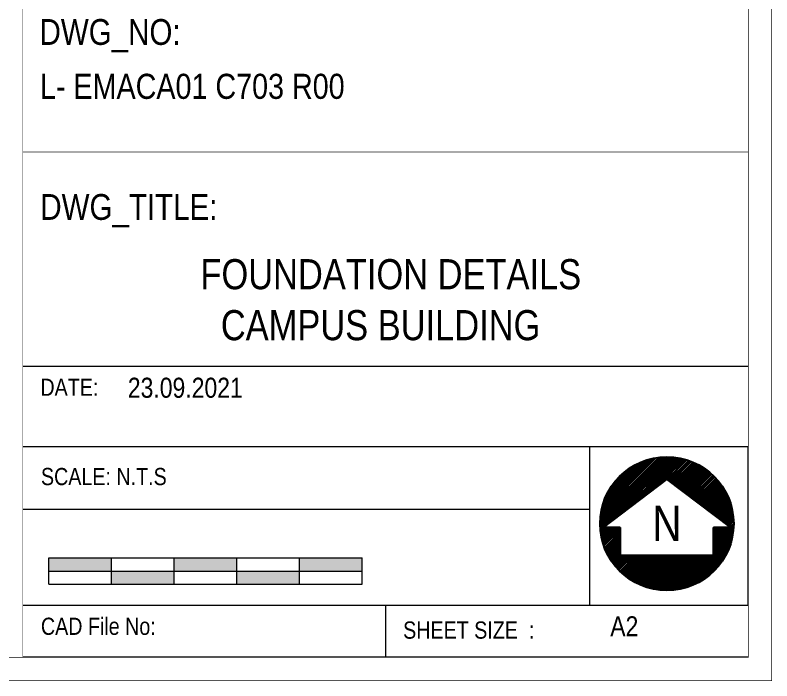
# Model space of a CAD drawing. Header units: millimetres. Extents: x 1112055 to 3390982, y -148532 to 766891.
# Drawn here: x 2508962 to 2523531, y 291130 to 303938 of the extents above; entities that cross this region are included whole.
import ezdxf
from ezdxf.enums import TextEntityAlignment as Align

# ---------------------------------------------------------------- set-up
doc = ezdxf.new("R2010")
doc.units = ezdxf.units.MM
doc.layers.add('B TITLE BLOCK', color=250, linetype='Continuous', lineweight=0)
doc.layers.add('tb text', color=7, linetype='Continuous', lineweight=13)
doc.layers.add('Layer 1', color=7, linetype='Continuous')
doc.styles.add('SWINC', font='swissc.ttf')

msp = doc.modelspace()

# ---------------------------------------------------------------- hatches: boundary and pattern name
at = {"layer": 'Layer 1', "lineweight": 5}
h = msp.add_hatch(dxfattribs=at)
h.set_pattern_fill('ANSI31', color=5, scale=6.43185, style=0)
h.set_pattern_definition([(45, (2447960.998, 285753.7), (-14.439916, 14.439916), [])])
edge = h.paths.add_edge_path()
edge.add_arc((2521509.2, 294153.7), 1286.4, 0, 360)
h.paths.add_polyline_path([(2521509.2, 295010), (2522738.2, 294080), (2522409.7, 294080), (2522409.7, 293541.4), (2520608.7, 293541.4), (2520608.7, 294080), (2520280.3, 294080)], flags=16)
at = {"layer": 'tb text'}
for points in [[(2509611.5, 293495.2), (2509611.5, 293242.2), (2510818.1, 293242.2), (2510818.1, 293495.2)], [(2513195, 293242.2), (2513231.2, 293242.2), (2513231.2, 293495.2), (2513195, 293495.2), (2512024.6, 293495.2), (2512024.6, 293242.2)], [(2515644.3, 293242.2), (2515644.3, 293495.2), (2514437.7, 293495.2), (2514437.7, 293242.2)], [(2512024.6, 292989.1), (2512024.6, 293242.2), (2510818.1, 293242.2), (2510818.1, 292989.1)], [(2513231.2, 293242.2), (2513231.2, 292989.1), (2514437.7, 292989.1), (2514437.7, 293242.2)]]:
    msp.add_hatch(color=256, dxfattribs=at).paths.add_polyline_path(points)

# ---------------------------------------------------------------- linework, layer by layer
at = {"layer": 'B TITLE BLOCK', "color": 250, "lineweight": 0}
for p, q in [((2523077.4, 297179.7), (2509110.4, 297179.7)), ((2509110.2, 295640.6), (2523077.4, 295640.6)), ((2520023.6, 292586.8), (2520023.6, 295640.6)), ((2523077.4, 292586.8), (2523077.4, 295640.6)), ((2520023.6, 294424.4), (2509110.9, 294425.4)), ((2509110.2, 292586.8), (2523077.4, 292586.8)), ((2516093.8, 292586.8), (2516093.8, 291583.3)), ((2523077.4, 291583.3), (2509110.1, 291583.3))]:
    msp.add_line(p, q, dxfattribs=at)
at = {"layer": 'B TITLE BLOCK', "color": 1, "const_width": 10.1}
msp.add_lwpolyline([(2383811.2, 384330.6), (2383811.2, 291134.9), (2523525.9, 291134.9), (2523525.9, 384330.6)], close=True, dxfattribs=at)
at = {"layer": 'B TITLE BLOCK', "color": 250, "lineweight": 0}
for points, const_width in [([(2384259.6, 383882.2), (2384259.6, 291583.3), (2523077.4, 291583.3), (2523077.4, 383882.2)], 10.1), ([(2509110.1, 291583.3), (2523077.4, 291583.3), (2523077.4, 365874.6), (2509110.1, 365874.6)], 11.6), ([(2523077.4, 291583.3), (2509110.1, 291583.3), (2509110.1, 318224.1), (2523077.4, 318224.1)], 11.6), ([(2509110.1, 301307), (2523077.4, 301307), (2523077.4, 291583.3), (2509110.1, 291583.3)], 11.6)]:
    msp.add_lwpolyline(points, close=True, dxfattribs=dict(at, const_width=const_width))
at = {"layer": 'Layer 1', "lineweight": 30}
msp.add_lwpolyline([(2521509.2, 295010), (2520280.3, 294080), (2520608.7, 294080), (2520608.7, 293541.4), (2522409.7, 293541.4), (2522409.7, 294080), (2522738.2, 294080)], close=True, dxfattribs=at)
at = {"layer": 'Layer 1'}
msp.add_circle((2521509.2, 294153.7), 1286.4, dxfattribs=at)
at = {"layer": 'tb text'}
for points in [[(2509611.5, 293495.2), (2513195, 293495.2), (2515644.3, 293495.2)], [(2509611.5, 292989.1), (2509611.5, 293495.2)], [(2510818.1, 292989.1), (2510818.1, 293495.2)], [(2512024.6, 292989.1), (2512024.6, 293495.2)], [(2513231.2, 292989.1), (2513231.2, 293495.2)], [(2514437.7, 292989.1), (2514437.7, 293495.2)], [(2515644.3, 292989.1), (2515644.3, 293495.2)], [(2509611.5, 293242.2), (2513195, 293242.2), (2515644.3, 293242.2)], [(2509611.5, 292989.1), (2513195, 292989.1), (2515644.3, 292989.1)]]:
    msp.add_lwpolyline(points, dxfattribs=at)

# ---------------------------------------------------------------- texts
at = {"layer": 'tb text', "style": 'SWINC'}
for s, height, p in [('L- EMACA01 C703 R00', 482.425, (2509439.8, 302327)), ('FOUNDATION DETAILS', 578.91, (2512528.8, 298664.4)), ('CAMPUS BUILDING ', 578.91, (2512922, 297683.7)), ('23.09.2021', 385.91, (2511131.4, 296576.2))]:
    msp.add_text(s, height=height, dxfattribs=at).set_placement(p)
at = {"layer": 'tb text', "color": 7, "style": 'SWINC'}
for s, height, p in [('DATE: ', 330.78, (2509448.1, 296613.7)), ('SCALE: N.T.S', 330.781, (2509458.8, 294895.3)), ('CAD File No:', 330.781, (2509458.3, 292014.3)), ('SHEET SIZE  : ', 330.781, (2516431.5, 291941.4))]:
    msp.add_text(s, height=height, dxfattribs=at).set_placement(p)
msp.add_text('N', height=682.2, dxfattribs=at).set_placement((2521510.1, 294159.8), align=Align.MIDDLE_CENTER)
at = {"layer": 'tb text', "insert": (2520419.4, 292372.2), "char_height": 385.91, "width": 14685.569, "attachment_point": 1, "style": 'SWINC'}
msp.add_mtext('A2', dxfattribs=at)
at = {"layer": 'tb text', "color": 7, "style": 'SWINC'}
for tag, p, s, height in [('DWG_NO:', (2509431.9, 303365.8), 'XXX-XXXX-XXX-XXX', 496.209), ('DWG_TITLE:', (2509446.7, 299999.2), '', 496.2)]:
    msp.add_attdef(tag, p, s, height=height, dxfattribs=at)

doc.saveas('drawing.dxf')
